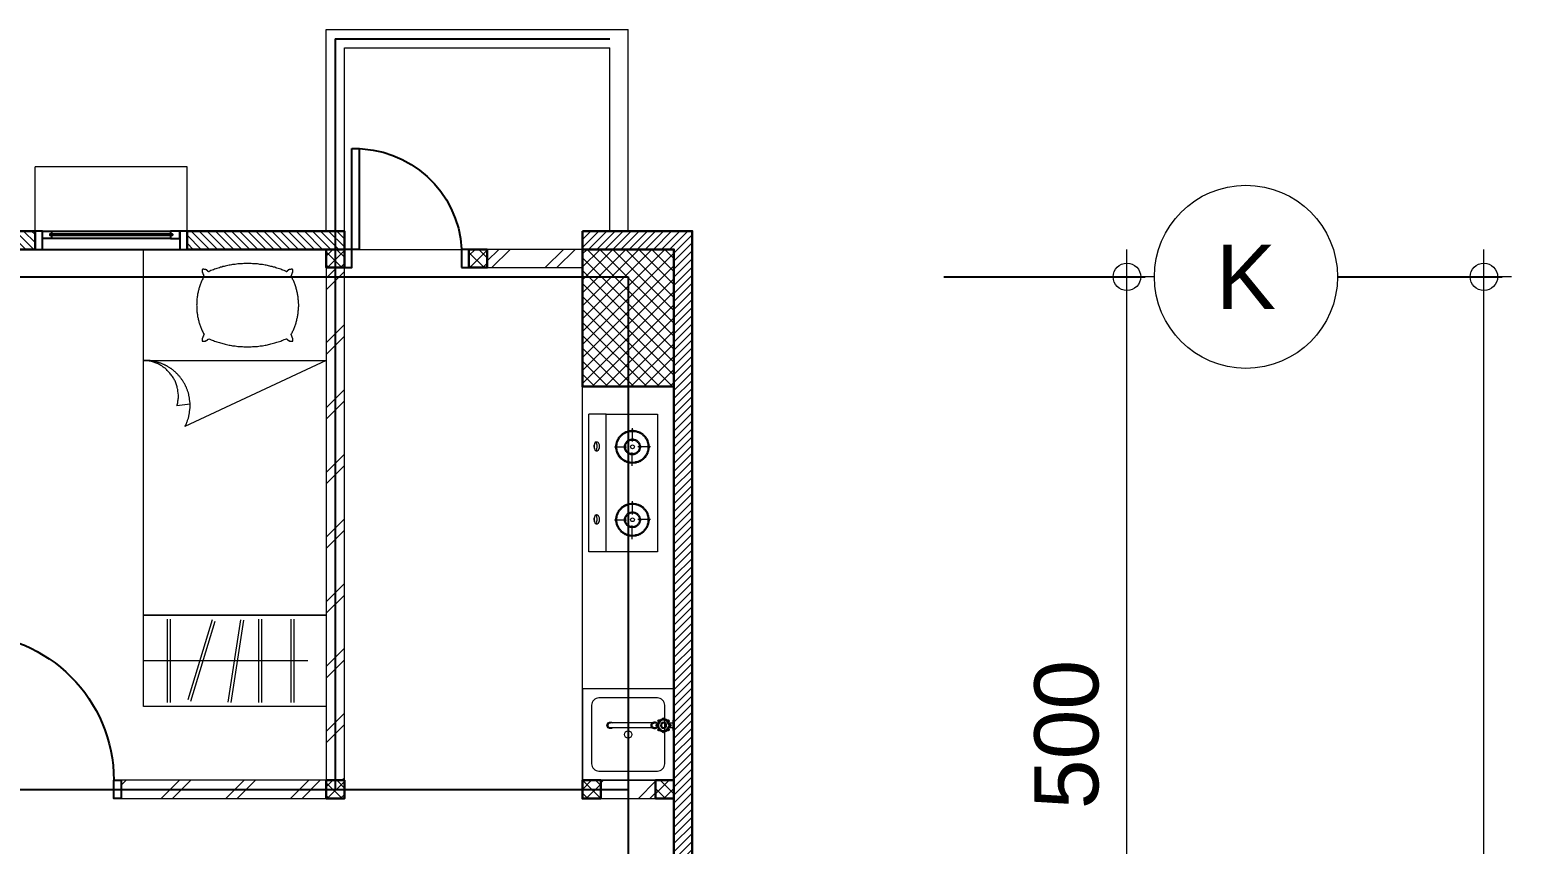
# Model space of a CAD drawing. Header units: millimetres. Extents: x -324 to 75, y -297 to 212.
# Drawn here: x -209.66 to -201.57, y 192.64 to 197.09 of the extents above; entities that cross this region are included whole.
import ezdxf
from ezdxf.enums import TextEntityAlignment as Align

# ---------------------------------------------------------------- set-up
doc = ezdxf.new("R2010")
doc.units = ezdxf.units.MM
doc.layers.get('defpoints').update_dxf_attribs({"color": 1})
for name, color, linetype, lineweight in [('ars', 11, 'Continuous', 0), ('KOL', 1, 'Continuous', 30), ('KOLOM', 4, 'Continuous', 9), ('lan', 7, 'Continuous', 15), ('SANITAIR', 15, 'Continuous', 9), ('tem', 5, 'Continuous', 20), ('u', 6, 'Continuous', 20)]:
    doc.layers.add(name, color=color, linetype=linetype, lineweight=lineweight)
doc.layers.add('as', color=1, linetype='Continuous', plot=False)
doc.layers.add('Kusen', color=30, linetype='Continuous')
doc.styles.add('S', font='simplex', dxfattribs={"width": 0.75})
doc.styles.get("Standard").update_dxf_attribs({"font": 'arial.ttf'})
doc.dimstyles.new('sk-100', dxfattribs={"dimtxt": 0.35, "dimasz": 0.15, "dimexe": 0.1, "dimexo": 0, "dimgap": 0.15, "dimtad": 1, "dimdec": 0, "dimlfac": 100, "dimzin": 0, "dimdsep": 46, "dimtxsty": 'Standard', "dimblk": 'BULAT', "dimcen": 0.09, "dimclrd": 256, "dimclre": 256, "dimclrt": 256, "dimadec": 0, "dimazin": 0, "dimtfac": 1, "dimtdec": 0, "dimtofl": 0, "dimtmove": 0, "dimatfit": 3, "dimldrblk": 'BULAT', "dimfxl": 1, "dimtolj": 1, "dimtzin": 0, "dimlwd": -1, "dimarcsym": 0})

# ---------------------------------------------------------------- blocks, each defined once
blk = doc.blocks.new("k3'")
at = {"layer": 'ars'}
h = blk.add_hatch(dxfattribs=at)
h.set_pattern_fill('_USER', color=256, scale=0.05, angle=45, double=1, pattern_type=0)
h.set_pattern_definition([(45, (0, -4.975), (-0.03535534, 0.03535534), []), (135, (0, -4.975), (-0.03535534, -0.03535534), [])])
h.paths.add_polyline_path([(-0.25, -0.375), (0.25, -0.375), (0.25, 0.375), (-0.25, 0.375)])
at = {"layer": 'KOL'}
blk.add_lwpolyline([(-0.25, -0.375), (0.25, -0.375), (0.25, 0.375), (-0.25, 0.375)], close=True, dxfattribs=at)
blk = doc.blocks.new('T. J2')
at = {"layer": 'Kusen'}
for p, q in [((-0.3692, 0.1), (0.2808, 0.1)), ((-0.4192, 0), (0.3308, 0)), ((0.2808, 0.06), (-0.3692, 0.06))]:
    blk.add_line(p, q, dxfattribs=at)
for points in [[(-0.4592, 0), (-0.4192, 0), (-0.4192, 0.1), (-0.4592, 0.1)], [(0.3308, 0), (0.3708, 0), (0.3708, 0.1), (0.3308, 0.1)]]:
    blk.add_lwpolyline(points, close=True, dxfattribs=at)
for points in [[(-0.3692, 0.0775), (-0.3692, 0.06), (-0.4192, 0.06), (-0.4192, 0.1), (-0.3692, 0.1), (-0.3692, 0.0825), (-0.3792, 0.0825), (-0.3792, 0.0775), (-0.3692, 0.0775)], [(0.2808, 0.0775), (0.2808, 0.06), (0.3308, 0.06), (0.3308, 0.1), (0.2808, 0.1), (0.2808, 0.0825), (0.2908, 0.0825), (0.2908, 0.0775), (0.2808, 0.0775)]]:
    blk.add_lwpolyline(points, dxfattribs=at)
at = {"layer": 'Kusen', "color": 141}
blk.add_lwpolyline([(-0.3792, 0.0775), (0.2908, 0.0775), (0.2908, 0.0825), (-0.3792, 0.0825)], close=True, dxfattribs=at)
blk = doc.blocks.new('K 10.10')
at = {"layer": 'ars'}
h = blk.add_hatch(dxfattribs=at)
h.set_pattern_fill('_USER', color=256, scale=0.05, angle=45, double=1, pattern_type=0)
h.set_pattern_definition([(45, (0, 0), (-0.035355339, 0.035355339), []), (135, (0, 0), (-0.035355339, -0.035355339), [])])
h.paths.add_polyline_path([(1560.5383, 1380.4069), (1560.6383, 1380.4069), (1560.6383, 1380.5069), (1560.5383, 1380.5069)])
at = {"layer": 'KOL'}
blk.add_lwpolyline([(1560.5383, 1380.4069), (1560.6383, 1380.4069), (1560.6383, 1380.5069), (1560.5383, 1380.5069)], close=True, dxfattribs=at)
blk = doc.blocks.new('P.60')
at = {"layer": 'Kusen'}
for points in [[(1472.8348, 997.5354), (1472.8748, 997.5354), (1472.8748, 997.4354), (1472.8348, 997.4354)], [(1473.4748, 997.5354), (1473.5148, 997.5354), (1473.5148, 997.4354), (1473.4748, 997.4354)], [(1472.8748, 996.8854), (1472.9148, 996.8854), (1472.9148, 997.4354), (1472.8748, 997.4354)]]:
    blk.add_lwpolyline(points, close=True, dxfattribs=at)
blk.add_arc((1472.8948, 997.4658), 0.5808, 268.02661, 356.99428, dxfattribs=at)
blk = doc.blocks.new('P.80')
at = {"layer": 'Kusen'}
for points in [[(-69.8094, -74.8368), (-69.7694, -74.8368), (-69.7694, -74.0368), (-69.8094, -74.0368)], [(-70.6094, -74.9368), (-70.5694, -74.9368), (-70.5694, -74.8368), (-70.6094, -74.8368)], [(-69.7694, -74.9368), (-69.7294, -74.9368), (-69.7294, -74.8368), (-69.7694, -74.8368)]]:
    blk.add_lwpolyline(points, close=True, dxfattribs=at)
blk.add_arc((-69.7694, -74.8368), 0.8, 90, 180, dxfattribs=at)
blk = doc.blocks.new('KRAN DPR ATAS')
for p, q in [((-0.0289, 0), (0.0289, 0)), ((-0.0289, 0), (-0.0289, -0.0021)), ((0.0289, 0), (0.0289, -0.0021)), ((-0.0275, -0.0035), (0.0275, -0.0035)), ((-0.0127, -0.0092), (-0.0127, -0.0252)), ((0.0127, -0.0092), (0.0127, -0.0252)), ((-0.014, -0.1188), (-0.014, -0.3457)), ((-0.0127, -0.0877), (-0.0127, -0.1101)), ((0.0127, -0.0877), (0.0127, -0.1101)), ((0.014, -0.1188), (0.014, -0.3457))]:
    blk.add_line(p, q)
for radius in [0.0338, 0.0279, 0.0166, 0.0138, 0.0123]:
    blk.add_circle((0, -0.0564), radius)
for centre, radius, start, end in [((-0.0338, -0.0564), 0.00706, 84.00203, 275.99797), ((-0.0315, -0.0564), 0.00706, 103.11888, 256.88112), ((-0.0239, -0.0326), 0.00706, 39.00203, 230.99797), ((-0.0239, -0.0803), 0.00706, 129.00203, 320.99797), ((-0.0222, -0.0342), 0.00706, 58.11888, 211.88112), ((-0.0222, -0.0787), 0.00706, 148.11888, 301.88112), ((-0.0275, -0.0021), 0.00141, 180, 270), ((-0.0183, -0.0092), 0.00564, 0, 90), ((-0.0009, -0.0214), 0.00884, 254.902, 254.902), ((0, -0.0227), 0.00706, 354.00203, 185.99797), ((0, -0.025), 0.00706, 13.11888, 166.88112), ((0.0183, -0.0092), 0.00564, 90, 180), ((0.0239, -0.0326), 0.00706, 309.00203, 140.99797), ((0.0239, -0.0803), 0.00706, 219.00203, 50.99797), ((0.0222, -0.0342), 0.00706, 328.11888, 121.88112), ((0.0222, -0.0787), 0.00706, 238.11888, 31.88112), ((0.0275, -0.0021), 0.00141, 270, 0), ((0.0338, -0.0564), 0.00706, 264.00203, 95.99797), ((0.0315, -0.0564), 0.00706, 283.11888, 76.88112), ((0, -0.1058), 0.0191, 134.71101, 45.28899), ((0, -0.1058), 0.0134, 198.67172, 270), ((0, -0.0902), 0.00706, 174.00203, 5.99797), ((0, -0.0879), 0.00706, 193.11888, 346.88112), ((0, -0.1058), 0.0134, 270, 341.32828), ((0, -0.3457), 0.0178, 141.82775, 38.17225), ((0, -0.3484), 0.0178, 175.66412, 4.33588), ((0, -0.3457), 0.014, 180, 0)]:
    blk.add_arc(centre, radius, start, end)
blk = doc.blocks.new('KOMPOR')
for points in [[(0, 0.3765), (0, -0.3765)], [(0.0944, 0.3765), (0, 0.3765)], [(0.3765, 0.3765), (0.0944, 0.3765)], [(0.0944, 0.3765), (0.0944, -0.3765)], [(0.3765, -0.3765), (0.3765, 0.3765)], [(0.2385, 0.2906), (0.2337, 0.2906), (0.23, 0.2906), (0.2252, 0.2893), (0.2203, 0.2893), (0.2167, 0.2881), (0.2119, 0.2869), (0.2082, 0.2857), (0.2034, 0.2833), (0.1998, 0.2821), (0.1961, 0.2797), (0.1925, 0.2772), (0.1889, 0.276), (0.1852, 0.2724), (0.1816, 0.27), (0.178, 0.2676), (0.1755, 0.2639), (0.1719, 0.2615), (0.1695, 0.2579), (0.1671, 0.2542), (0.1634, 0.2506), (0.1622, 0.247), (0.1598, 0.2433), (0.1574, 0.2397), (0.1562, 0.2361), (0.1538, 0.2312), (0.1525, 0.2276), (0.1513, 0.2228), (0.1501, 0.2191), (0.1501, 0.2143), (0.1489, 0.2094), (0.1489, 0.2058), (0.1489, 0.201), (0.1489, 0.1961), (0.1489, 0.1913), (0.1501, 0.1864), (0.1501, 0.1828), (0.1513, 0.178), (0.1525, 0.1743), (0.1538, 0.1695), (0.1562, 0.1659), (0.1574, 0.161), (0.1598, 0.1574), (0.1622, 0.1538), (0.1634, 0.1501), (0.1671, 0.1465), (0.1695, 0.1429), (0.1719, 0.1404), (0.1755, 0.1368), (0.178, 0.1344), (0.1816, 0.1308), (0.1852, 0.1283), (0.1889, 0.1259), (0.1925, 0.1235), (0.1961, 0.1211), (0.1998, 0.1199), (0.2034, 0.1174), (0.2082, 0.1162), (0.2119, 0.115), (0.2167, 0.1138), (0.2203, 0.1126), (0.2252, 0.1114), (0.23, 0.1114), (0.2337, 0.1102), (0.2385, 0.1102), (0.2433, 0.1102), (0.2482, 0.1114), (0.253, 0.1114), (0.2567, 0.1126), (0.2615, 0.1138), (0.2651, 0.115), (0.27, 0.1162), (0.2736, 0.1174), (0.2785, 0.1199), (0.2821, 0.1211), (0.2857, 0.1235), (0.2893, 0.1259), (0.293, 0.1283), (0.2966, 0.1308), (0.299, 0.1344), (0.3027, 0.1368), (0.3051, 0.1404), (0.3087, 0.1429), (0.3111, 0.1465), (0.3136, 0.1501), (0.316, 0.1538), (0.3184, 0.1574), (0.3196, 0.161), (0.322, 0.1659), (0.3232, 0.1695), (0.3245, 0.1743), (0.3257, 0.178), (0.3269, 0.1828), (0.3281, 0.1864), (0.3281, 0.1913), (0.3293, 0.1961), (0.3293, 0.201), (0.3293, 0.2058), (0.3281, 0.2094), (0.3281, 0.2143), (0.3269, 0.2191), (0.3257, 0.2228), (0.3245, 0.2276), (0.3232, 0.2312), (0.322, 0.2361), (0.3196, 0.2397), (0.3184, 0.2433), (0.316, 0.247), (0.3136, 0.2506), (0.3111, 0.2542), (0.3087, 0.2579), (0.3051, 0.2615), (0.3027, 0.2639), (0.299, 0.2676), (0.2966, 0.27), (0.293, 0.2724), (0.2893, 0.276), (0.2857, 0.2772), (0.2821, 0.2797), (0.2785, 0.2821), (0.2736, 0.2833), (0.27, 0.2857), (0.2651, 0.2869), (0.2615, 0.2881), (0.2567, 0.2893), (0.253, 0.2893), (0.2482, 0.2906), (0.2433, 0.2906), (0.2385, 0.2906)], [(0.2385, 0.2857), (0.2349, 0.2857), (0.23, 0.2857), (0.2264, 0.2845), (0.2215, 0.2833), (0.2179, 0.2833), (0.2131, 0.2821), (0.2094, 0.2809), (0.2058, 0.2785), (0.2022, 0.2772), (0.1985, 0.2748), (0.1949, 0.2736), (0.1913, 0.2712), (0.1877, 0.2688), (0.1852, 0.2663), (0.1816, 0.2639), (0.1792, 0.2603), (0.1755, 0.2579), (0.1731, 0.2542), (0.1707, 0.2518), (0.1683, 0.2482), (0.1659, 0.2446), (0.1646, 0.2409), (0.1622, 0.2373), (0.161, 0.2337), (0.1586, 0.23), (0.1574, 0.2264), (0.1562, 0.2215), (0.1562, 0.2179), (0.155, 0.2131), (0.1538, 0.2094), (0.1538, 0.2046), (0.1538, 0.201), (0.1538, 0.1961), (0.1538, 0.1925), (0.155, 0.1877), (0.1562, 0.184), (0.1562, 0.1792), (0.1574, 0.1755), (0.1586, 0.1719), (0.161, 0.1671), (0.1622, 0.1634), (0.1646, 0.1598), (0.1659, 0.1562), (0.1683, 0.1525), (0.1707, 0.1501), (0.1731, 0.1465), (0.1755, 0.1441), (0.1792, 0.1404), (0.1816, 0.138), (0.1852, 0.1356), (0.1877, 0.132), (0.1913, 0.1308), (0.1949, 0.1283), (0.1985, 0.1259), (0.2022, 0.1235), (0.2058, 0.1223), (0.2094, 0.1211), (0.2131, 0.1199), (0.2179, 0.1186), (0.2215, 0.1174), (0.2264, 0.1162), (0.23, 0.1162), (0.2349, 0.1162), (0.2385, 0.1162), (0.2433, 0.1162), (0.247, 0.1162), (0.2518, 0.1162), (0.2554, 0.1174), (0.2603, 0.1186), (0.2639, 0.1199), (0.2676, 0.1211), (0.2724, 0.1223), (0.276, 0.1235), (0.2797, 0.1259), (0.2833, 0.1283), (0.2869, 0.1308), (0.2893, 0.132), (0.293, 0.1356), (0.2954, 0.138), (0.299, 0.1404), (0.3015, 0.1441), (0.3039, 0.1465), (0.3075, 0.1501), (0.3087, 0.1525), (0.3111, 0.1562), (0.3136, 0.1598), (0.316, 0.1634), (0.3172, 0.1671), (0.3184, 0.1719), (0.3196, 0.1755), (0.3208, 0.1792), (0.322, 0.184), (0.3232, 0.1877), (0.3232, 0.1925), (0.3232, 0.1961), (0.3232, 0.201), (0.3232, 0.2046), (0.3232, 0.2094), (0.3232, 0.2131), (0.322, 0.2179), (0.3208, 0.2215), (0.3196, 0.2264), (0.3184, 0.23), (0.3172, 0.2337), (0.316, 0.2373), (0.3136, 0.2409), (0.3111, 0.2446), (0.3087, 0.2482), (0.3075, 0.2518), (0.3039, 0.2542), (0.3015, 0.2579), (0.299, 0.2603), (0.2954, 0.2639), (0.293, 0.2663), (0.2893, 0.2688), (0.2869, 0.2712), (0.2833, 0.2736), (0.2797, 0.2748), (0.276, 0.2772), (0.2724, 0.2785), (0.2676, 0.2809), (0.2639, 0.2821), (0.2603, 0.2833), (0.2554, 0.2833), (0.2518, 0.2845), (0.247, 0.2857), (0.2433, 0.2857), (0.2385, 0.2857)], [(0.2385, 0.2433), (0.2349, 0.2433), (0.23, 0.2433), (0.2264, 0.2421), (0.2215, 0.2409), (0.2179, 0.2385), (0.2143, 0.2361), (0.2119, 0.2337), (0.2082, 0.2312), (0.2058, 0.2276), (0.2034, 0.2252), (0.201, 0.2215), (0.1985, 0.2179), (0.1973, 0.2131), (0.1961, 0.2094), (0.1961, 0.2046), (0.1961, 0.201), (0.1961, 0.1961), (0.1961, 0.1925), (0.1973, 0.1877), (0.1985, 0.184), (0.201, 0.1804), (0.2034, 0.1768), (0.2058, 0.1731), (0.2082, 0.1707), (0.2119, 0.1671), (0.2143, 0.1646), (0.2179, 0.1622), (0.2215, 0.161), (0.2264, 0.1598), (0.23, 0.1586), (0.2349, 0.1574), (0.2385, 0.1574), (0.2433, 0.1574), (0.247, 0.1586), (0.2518, 0.1598), (0.2554, 0.161), (0.2591, 0.1622), (0.2627, 0.1646), (0.2663, 0.1671), (0.2688, 0.1707), (0.2724, 0.1731), (0.2748, 0.1768), (0.2772, 0.1804), (0.2785, 0.184), (0.2797, 0.1877), (0.2809, 0.1925), (0.2821, 0.1961), (0.2821, 0.201), (0.2821, 0.2046), (0.2809, 0.2094), (0.2797, 0.2131), (0.2785, 0.2179), (0.2772, 0.2215), (0.2748, 0.2252), (0.2724, 0.2276), (0.2688, 0.2312), (0.2663, 0.2337), (0.2627, 0.2361), (0.2591, 0.2385), (0.2554, 0.2409), (0.2518, 0.2421), (0.247, 0.2433), (0.2433, 0.2433), (0.2385, 0.2433)], [(0.2373, 0.3063), (0.2373, 0.2312)], [(0.0436, 0.2228), (0.0472, 0.2228), (0.0496, 0.2215), (0.0533, 0.2191), (0.0545, 0.2155), (0.0557, 0.2119), (0.0581, 0.2094), (0.0593, 0.2046), (0.0593, 0.1998), (0.0593, 0.1949), (0.0593, 0.1901), (0.0569, 0.1864), (0.0557, 0.1828), (0.0533, 0.1792), (0.0508, 0.178), (0.0484, 0.1755), (0.046, 0.1743), (0.0424, 0.1743), (0.04, 0.1755), (0.0375, 0.178), (0.0339, 0.1792), (0.0327, 0.1828), (0.0315, 0.1864), (0.0291, 0.1901), (0.0278, 0.1949), (0.0278, 0.1998), (0.0291, 0.2046), (0.0303, 0.2094), (0.0315, 0.2119), (0.0339, 0.2155), (0.0351, 0.2191), (0.0375, 0.2215), (0.0412, 0.2228), (0.0436, 0.2228)], [(0.0375, 0.2215), (0.04, 0.2215), (0.04, 0.2203), (0.0424, 0.2179), (0.0436, 0.2155), (0.0448, 0.2119), (0.0448, 0.2082), (0.046, 0.2034), (0.046, 0.1998), (0.046, 0.1961), (0.046, 0.1913), (0.0448, 0.1877), (0.0436, 0.184), (0.0436, 0.1816), (0.0412, 0.178), (0.04, 0.1768), (0.0387, 0.1755), (0.0375, 0.1755), (0.0351, 0.1768), (0.0339, 0.178), (0.0327, 0.1816), (0.0315, 0.184), (0.0315, 0.1877), (0.0303, 0.1913), (0.0303, 0.1961), (0.0303, 0.1998), (0.0303, 0.2034), (0.0315, 0.2082), (0.0315, 0.2119), (0.0327, 0.2155), (0.0339, 0.2179), (0.0351, 0.2203), (0.0363, 0.2215), (0.0375, 0.2215)], [(0.1404, 0.201), (0.207, 0.201)], [(0.2385, 0.2385), (0.2349, 0.2385), (0.2312, 0.2373), (0.2276, 0.2373), (0.224, 0.2361), (0.2203, 0.2337), (0.2179, 0.2324), (0.2143, 0.23), (0.2119, 0.2276), (0.2094, 0.2252), (0.207, 0.2215), (0.2058, 0.2191), (0.2034, 0.2155), (0.2022, 0.2119), (0.2022, 0.2082), (0.201, 0.2046), (0.201, 0.201), (0.201, 0.1973), (0.2022, 0.1925), (0.2022, 0.1889), (0.2034, 0.1864), (0.2058, 0.1828), (0.207, 0.1792), (0.2094, 0.1768), (0.2119, 0.1743), (0.2143, 0.1719), (0.2179, 0.1695), (0.2203, 0.1671), (0.224, 0.1659), (0.2276, 0.1646), (0.2312, 0.1634), (0.2349, 0.1634), (0.2385, 0.1622), (0.2421, 0.1634), (0.247, 0.1634), (0.2506, 0.1646), (0.253, 0.1659), (0.2567, 0.1671), (0.2603, 0.1695), (0.2627, 0.1719), (0.2651, 0.1743), (0.2676, 0.1768), (0.27, 0.1792), (0.2724, 0.1828), (0.2736, 0.1864), (0.2748, 0.1889), (0.276, 0.1925), (0.276, 0.1973), (0.2772, 0.201), (0.276, 0.2046), (0.276, 0.2082), (0.2748, 0.2119), (0.2736, 0.2155), (0.2724, 0.2191), (0.27, 0.2215), (0.2676, 0.2252), (0.2651, 0.2276), (0.2627, 0.23), (0.2603, 0.2324), (0.2567, 0.2337), (0.253, 0.2361), (0.2506, 0.2373), (0.247, 0.2373), (0.2421, 0.2385), (0.2385, 0.2385)], [(0.2385, 0.2107), (0.2349, 0.2094), (0.2312, 0.2082), (0.23, 0.2046), (0.2288, 0.201), (0.23, 0.1961), (0.2312, 0.1937), (0.2349, 0.1913), (0.2385, 0.1901), (0.2433, 0.1913), (0.2458, 0.1937), (0.2482, 0.1961), (0.2494, 0.201), (0.2482, 0.2046), (0.2458, 0.2082), (0.2433, 0.2094), (0.2385, 0.2107)], [(0.2373, 0.0993), (0.2373, 0.1719)], [(0.3366, 0.1998), (0.2676, 0.1998)], [(0.2385, -0.1077), (0.2337, -0.1077), (0.23, -0.1077), (0.2252, -0.109), (0.2203, -0.109), (0.2167, -0.1102), (0.2119, -0.1114), (0.2082, -0.1126), (0.2034, -0.115), (0.1998, -0.1162), (0.1961, -0.1186), (0.1925, -0.1211), (0.1889, -0.1235), (0.1852, -0.1259), (0.1816, -0.1283), (0.178, -0.1308), (0.1755, -0.1344), (0.1719, -0.1368), (0.1695, -0.1404), (0.1671, -0.1441), (0.1634, -0.1477), (0.1622, -0.1513), (0.1598, -0.155), (0.1574, -0.1586), (0.1562, -0.1622), (0.1538, -0.1671), (0.1525, -0.1707), (0.1513, -0.1755), (0.1501, -0.1792), (0.1501, -0.184), (0.1489, -0.1889), (0.1489, -0.1925), (0.1489, -0.1973), (0.1489, -0.2022), (0.1489, -0.207), (0.1501, -0.2119), (0.1501, -0.2155), (0.1513, -0.2203), (0.1525, -0.224), (0.1538, -0.2288), (0.1562, -0.2324), (0.1574, -0.2373), (0.1598, -0.2409), (0.1622, -0.2446), (0.1634, -0.2482), (0.1671, -0.2518), (0.1695, -0.2554), (0.1719, -0.2579), (0.1755, -0.2615), (0.178, -0.2639), (0.1816, -0.2676), (0.1852, -0.27), (0.1889, -0.2724), (0.1925, -0.2748), (0.1961, -0.2772), (0.1998, -0.2785), (0.2034, -0.2809), (0.2082, -0.2821), (0.2119, -0.2833), (0.2167, -0.2845), (0.2203, -0.2857), (0.2252, -0.2869), (0.23, -0.2869), (0.2337, -0.2881), (0.2385, -0.2881), (0.2433, -0.2881), (0.2482, -0.2869), (0.253, -0.2869), (0.2567, -0.2857), (0.2615, -0.2845), (0.2651, -0.2833), (0.27, -0.2821), (0.2736, -0.2809), (0.2785, -0.2785), (0.2821, -0.2772), (0.2857, -0.2748), (0.2893, -0.2724), (0.293, -0.27), (0.2966, -0.2676), (0.299, -0.2639), (0.3027, -0.2615), (0.3051, -0.2579), (0.3087, -0.2554), (0.3111, -0.2518), (0.3136, -0.2482), (0.316, -0.2446), (0.3184, -0.2409), (0.3196, -0.2373), (0.322, -0.2324), (0.3232, -0.2288), (0.3245, -0.224), (0.3257, -0.2203), (0.3269, -0.2155), (0.3281, -0.2119), (0.3281, -0.207), (0.3293, -0.2022), (0.3293, -0.1973), (0.3293, -0.1925), (0.3281, -0.1889), (0.3281, -0.184), (0.3269, -0.1792), (0.3257, -0.1755), (0.3245, -0.1707), (0.3232, -0.1671), (0.322, -0.1622), (0.3196, -0.1586), (0.3184, -0.155), (0.316, -0.1513), (0.3136, -0.1477), (0.3111, -0.1441), (0.3087, -0.1404), (0.3051, -0.1368), (0.3027, -0.1344), (0.299, -0.1308), (0.2966, -0.1283), (0.293, -0.1259), (0.2893, -0.1235), (0.2857, -0.1211), (0.2821, -0.1186), (0.2785, -0.1162), (0.2736, -0.115), (0.27, -0.1126), (0.2651, -0.1114), (0.2615, -0.1102), (0.2567, -0.109), (0.253, -0.109), (0.2482, -0.1077), (0.2433, -0.1077), (0.2385, -0.1077)], [(0.2385, -0.1126), (0.2349, -0.1126), (0.23, -0.1126), (0.2264, -0.1138), (0.2215, -0.115), (0.2179, -0.115), (0.2131, -0.1162), (0.2094, -0.1174), (0.2058, -0.1199), (0.2022, -0.1211), (0.1985, -0.1235), (0.1949, -0.1247), (0.1913, -0.1271), (0.1877, -0.1295), (0.1852, -0.132), (0.1816, -0.1344), (0.1792, -0.138), (0.1755, -0.1404), (0.1731, -0.1441), (0.1707, -0.1465), (0.1683, -0.1501), (0.1659, -0.1538), (0.1646, -0.1574), (0.1622, -0.161), (0.161, -0.1646), (0.1586, -0.1683), (0.1574, -0.1719), (0.1562, -0.1768), (0.1562, -0.1804), (0.155, -0.1852), (0.1538, -0.1889), (0.1538, -0.1937), (0.1538, -0.1973), (0.1538, -0.2022), (0.1538, -0.2058), (0.155, -0.2107), (0.1562, -0.2143), (0.1562, -0.2191), (0.1574, -0.2228), (0.1586, -0.2264), (0.161, -0.2312), (0.1622, -0.2349), (0.1646, -0.2385), (0.1659, -0.2421), (0.1683, -0.2458), (0.1707, -0.2482), (0.1731, -0.2518), (0.1755, -0.2554), (0.1792, -0.2579), (0.1816, -0.2603), (0.1852, -0.2627), (0.1877, -0.2663), (0.1913, -0.2688), (0.1949, -0.27), (0.1985, -0.2724), (0.2022, -0.2748), (0.2058, -0.276), (0.2094, -0.2772), (0.2131, -0.2785), (0.2179, -0.2797), (0.2215, -0.2809), (0.2264, -0.2821), (0.23, -0.2821), (0.2349, -0.2821), (0.2385, -0.2833), (0.2433, -0.2821), (0.247, -0.2821), (0.2518, -0.2821), (0.2554, -0.2809), (0.2603, -0.2797), (0.2639, -0.2785), (0.2676, -0.2772), (0.2724, -0.276), (0.276, -0.2748), (0.2797, -0.2724), (0.2833, -0.27), (0.2869, -0.2688), (0.2893, -0.2663), (0.293, -0.2627), (0.2954, -0.2603), (0.299, -0.2579), (0.3015, -0.2554), (0.3039, -0.2518), (0.3075, -0.2482), (0.3087, -0.2458), (0.3111, -0.2421), (0.3136, -0.2385), (0.316, -0.2349), (0.3172, -0.2312), (0.3184, -0.2264), (0.3196, -0.2228), (0.3208, -0.2191), (0.322, -0.2143), (0.3232, -0.2107), (0.3232, -0.2058), (0.3232, -0.2022), (0.3232, -0.1973), (0.3232, -0.1937), (0.3232, -0.1889), (0.3232, -0.1852), (0.322, -0.1804), (0.3208, -0.1768), (0.3196, -0.1719), (0.3184, -0.1683), (0.3172, -0.1646), (0.316, -0.161), (0.3136, -0.1574), (0.3111, -0.1538), (0.3087, -0.1501), (0.3075, -0.1465), (0.3039, -0.1441), (0.3015, -0.1404), (0.299, -0.138), (0.2954, -0.1344), (0.293, -0.132), (0.2893, -0.1295), (0.2869, -0.1271), (0.2833, -0.1247), (0.2797, -0.1235), (0.276, -0.1211), (0.2724, -0.1199), (0.2676, -0.1174), (0.2639, -0.1162), (0.2603, -0.115), (0.2554, -0.115), (0.2518, -0.1138), (0.247, -0.1126), (0.2433, -0.1126), (0.2385, -0.1126)], [(0.2385, -0.155), (0.2349, -0.155), (0.23, -0.155), (0.2264, -0.1562), (0.2215, -0.1574), (0.2179, -0.1598), (0.2143, -0.1622), (0.2119, -0.1646), (0.2082, -0.1671), (0.2058, -0.1707), (0.2034, -0.1731), (0.201, -0.1768), (0.1985, -0.1804), (0.1973, -0.1852), (0.1961, -0.1889), (0.1961, -0.1937), (0.1961, -0.1973), (0.1961, -0.2022), (0.1961, -0.207), (0.1973, -0.2107), (0.1985, -0.2143), (0.201, -0.2179), (0.2034, -0.2215), (0.2058, -0.2252), (0.2082, -0.2288), (0.2119, -0.2312), (0.2143, -0.2337), (0.2179, -0.2361), (0.2215, -0.2373), (0.2264, -0.2385), (0.23, -0.2397), (0.2349, -0.2409), (0.2385, -0.2409), (0.2433, -0.2409), (0.247, -0.2397), (0.2518, -0.2385), (0.2554, -0.2373), (0.2591, -0.2361), (0.2627, -0.2337), (0.2663, -0.2312), (0.2688, -0.2288), (0.2724, -0.2252), (0.2748, -0.2215), (0.2772, -0.2179), (0.2785, -0.2143), (0.2797, -0.2107), (0.2809, -0.207), (0.2821, -0.2022), (0.2821, -0.1973), (0.2821, -0.1937), (0.2809, -0.1889), (0.2797, -0.1852), (0.2785, -0.1804), (0.2772, -0.1768), (0.2748, -0.1731), (0.2724, -0.1707), (0.2688, -0.1671), (0.2663, -0.1646), (0.2627, -0.1622), (0.2591, -0.1598), (0.2554, -0.1574), (0.2518, -0.1562), (0.247, -0.155), (0.2433, -0.155), (0.2385, -0.155)], [(0.2385, -0.1598), (0.2349, -0.1598), (0.2312, -0.161), (0.2276, -0.161), (0.224, -0.1622), (0.2203, -0.1646), (0.2179, -0.1659), (0.2143, -0.1683), (0.2119, -0.1707), (0.2094, -0.1731), (0.207, -0.1768), (0.2058, -0.1792), (0.2034, -0.1828), (0.2022, -0.1864), (0.2022, -0.1901), (0.201, -0.1937), (0.201, -0.1973), (0.201, -0.2022), (0.2022, -0.2058), (0.2022, -0.2094), (0.2034, -0.2131), (0.2058, -0.2155), (0.207, -0.2191), (0.2094, -0.2215), (0.2119, -0.224), (0.2143, -0.2264), (0.2179, -0.2288), (0.2203, -0.2312), (0.224, -0.2324), (0.2276, -0.2337), (0.2312, -0.2349), (0.2349, -0.2349), (0.2385, -0.2361), (0.2421, -0.2349), (0.247, -0.2349), (0.2506, -0.2337), (0.253, -0.2324), (0.2567, -0.2312), (0.2603, -0.2288), (0.2627, -0.2264), (0.2651, -0.224), (0.2676, -0.2215), (0.27, -0.2191), (0.2724, -0.2155), (0.2736, -0.2131), (0.2748, -0.2094), (0.276, -0.2058), (0.276, -0.2022), (0.2772, -0.1973), (0.276, -0.1937), (0.276, -0.1901), (0.2748, -0.1864), (0.2736, -0.1828), (0.2724, -0.1792), (0.27, -0.1768), (0.2676, -0.1731), (0.2651, -0.1707), (0.2627, -0.1683), (0.2603, -0.1659), (0.2567, -0.1646), (0.253, -0.1622), (0.2506, -0.161), (0.247, -0.161), (0.2421, -0.1598), (0.2385, -0.1598)], [(0.2373, -0.0932), (0.2373, -0.1671)], [(0.0436, -0.1768), (0.0472, -0.1768), (0.0496, -0.178), (0.0533, -0.1804), (0.0545, -0.1828), (0.0557, -0.1864), (0.0581, -0.1901), (0.0593, -0.1949), (0.0593, -0.1985), (0.0593, -0.2034), (0.0593, -0.2082), (0.0569, -0.2119), (0.0557, -0.2167), (0.0533, -0.2191), (0.0508, -0.2215), (0.0484, -0.224), (0.046, -0.224), (0.0424, -0.224), (0.04, -0.224), (0.0375, -0.2215), (0.0339, -0.2191), (0.0327, -0.2167), (0.0315, -0.2119), (0.0291, -0.2082), (0.0278, -0.2034), (0.0278, -0.1985), (0.0291, -0.1949), (0.0303, -0.1901), (0.0315, -0.1864), (0.0339, -0.1828), (0.0351, -0.1804), (0.0375, -0.178), (0.0412, -0.1768), (0.0436, -0.1768)], [(0.0375, -0.1768), (0.04, -0.178), (0.04, -0.1792), (0.0424, -0.1804), (0.0436, -0.1828), (0.0448, -0.1864), (0.0448, -0.1901), (0.046, -0.1949), (0.046, -0.1985), (0.046, -0.2034), (0.046, -0.2082), (0.0448, -0.2107), (0.0436, -0.2155), (0.0436, -0.2179), (0.0412, -0.2203), (0.04, -0.2228), (0.0387, -0.2228), (0.0375, -0.2228), (0.0351, -0.2228), (0.0339, -0.2203), (0.0327, -0.2179), (0.0315, -0.2155), (0.0315, -0.2107), (0.0303, -0.2082), (0.0303, -0.2034), (0.0303, -0.1985), (0.0303, -0.1949), (0.0315, -0.1901), (0.0315, -0.1864), (0.0327, -0.1828), (0.0339, -0.1804), (0.0351, -0.1792), (0.0363, -0.178), (0.0375, -0.1768)], [(0.1404, -0.1973), (0.207, -0.1973)], [(0.2385, -0.1877), (0.2349, -0.1889), (0.2312, -0.1901), (0.23, -0.1937), (0.2288, -0.1973), (0.23, -0.2022), (0.2312, -0.2046), (0.2349, -0.207), (0.2385, -0.2082), (0.2433, -0.207), (0.2458, -0.2046), (0.2482, -0.2022), (0.2494, -0.1973), (0.2482, -0.1937), (0.2458, -0.1901), (0.2433, -0.1889), (0.2385, -0.1877)], [(0.2373, -0.299), (0.2373, -0.2264)], [(0.3366, -0.1985), (0.2676, -0.1985)], [(0.0944, -0.3765), (0, -0.3765)], [(0.0944, -0.3765), (0.3765, -0.3765)]]:
    blk.add_lwpolyline(points)
blk = doc.blocks.new('BED2')
blk.add_lwpolyline([(-0.4994, 1.9988), (0.4994, 1.9988), (0.4994, 0), (-0.4994, 0)], close=True)
for points in [[(0.4994, 1.9988), (0.4994, 0)], [(-0.1435, 1.8765), (-0.1435, 1.8765), (-0.1435, 1.8765), (-0.1447, 1.8765), (-0.1447, 1.8777), (-0.1447, 1.8789), (-0.1471, 1.8789), (-0.1471, 1.8814), (-0.1495, 1.8814), (-0.1495, 1.8826), (-0.1495, 1.8826), (-0.1495, 1.8838), (-0.1519, 1.8838), (-0.1519, 1.8862), (-0.1556, 1.8862), (-0.1556, 1.8874), (-0.158, 1.8874), (-0.158, 1.8886), (-0.1592, 1.8886), (-0.1592, 1.8886), (-0.1689, 1.8886), (-0.1689, 1.8898), (-0.1701, 1.8898), (-0.1701, 1.891), (-0.1737, 1.891), (-0.1737, 1.8898), (-0.1737, 1.8898), (-0.1737, 1.8886), (-0.1774, 1.8886), (-0.1774, 1.8886), (-0.1774, 1.8886), (-0.1774, 1.8862), (-0.1786, 1.8862), (-0.1786, 1.8789), (-0.1774, 1.8789), (-0.1774, 1.8765), (-0.1774, 1.8765), (-0.1774, 1.8729), (-0.1762, 1.8729), (-0.1762, 1.8705), (-0.1749, 1.8705), (-0.1749, 1.868), (-0.1737, 1.868), (-0.1737, 1.8668), (-0.1737, 1.8668), (-0.1737, 1.8632), (-0.1725, 1.8632), (-0.1725, 1.8608), (-0.1713, 1.8608), (-0.1713, 1.8571), (-0.1713, 1.8571), (-0.1713, 1.8559), (-0.1701, 1.8559), (-0.1701, 1.8547), (-0.1689, 1.8547), (-0.1689, 1.8523), (-0.1677, 1.8523)], [(0.2827, 1.8765), (0.2766, 1.8789), (0.2706, 1.8826), (0.2633, 1.885), (0.2573, 1.8874), (0.2512, 1.8898), (0.2439, 1.8923), (0.2379, 1.8947), (0.2306, 1.8959), (0.2246, 1.8983), (0.2185, 1.9007), (0.2113, 1.9019), (0.2052, 1.9044), (0.1979, 1.9056), (0.1919, 1.9068), (0.1846, 1.9092), (0.1786, 1.9104), (0.1713, 1.9116), (0.1653, 1.9128), (0.158, 1.914), (0.1519, 1.9153), (0.1447, 1.9165), (0.1374, 1.9165), (0.1314, 1.9177), (0.1241, 1.9189), (0.118, 1.9189), (0.1108, 1.9201), (0.1047, 1.9201), (0.0975, 1.9201), (0.0902, 1.9213), (0.0841, 1.9213), (0.0769, 1.9213), (0.0708, 1.9213), (0.0636, 1.9213), (0.0563, 1.9213), (0.0502, 1.9213), (0.043, 1.9201), (0.0369, 1.9201), (0.0297, 1.9201), (0.0224, 1.9189), (0.0163, 1.9189), (0.0091, 1.9177), (0.003, 1.9165), (-0.0042, 1.9165), (-0.0115, 1.9153), (-0.0176, 1.914), (-0.0248, 1.9128), (-0.0309, 1.9116), (-0.0381, 1.9104), (-0.0442, 1.9092), (-0.0515, 1.9068), (-0.0575, 1.9056), (-0.0648, 1.9044), (-0.0708, 1.9019), (-0.0781, 1.9007), (-0.0841, 1.8983), (-0.0902, 1.8959), (-0.0975, 1.8947), (-0.1035, 1.8923), (-0.1108, 1.8898), (-0.1168, 1.8874), (-0.1229, 1.885), (-0.1301, 1.8826), (-0.1362, 1.8789), (-0.1423, 1.8765)], [(0.3081, 1.8523), (0.3081, 1.8523), (0.3081, 1.8547), (0.3093, 1.8547), (0.3093, 1.8559), (0.3105, 1.8559), (0.3105, 1.8571), (0.3117, 1.8571), (0.3117, 1.8608), (0.3117, 1.8608), (0.3117, 1.8632), (0.313, 1.8632), (0.313, 1.8668), (0.3142, 1.8668), (0.3142, 1.868), (0.3142, 1.868), (0.3142, 1.8705), (0.3154, 1.8705), (0.3154, 1.8729), (0.3166, 1.8729), (0.3166, 1.8765), (0.3178, 1.8765), (0.3178, 1.8789), (0.3178, 1.8789), (0.3178, 1.8862), (0.3178, 1.8862), (0.3178, 1.8886), (0.3166, 1.8886), (0.3166, 1.8886), (0.3142, 1.8886), (0.3142, 1.8898), (0.313, 1.8898), (0.313, 1.891), (0.3093, 1.891), (0.3093, 1.8898), (0.3081, 1.8898), (0.3081, 1.8886), (0.2996, 1.8886), (0.2996, 1.8886), (0.2972, 1.8886), (0.2972, 1.8874), (0.296, 1.8874), (0.296, 1.8862), (0.2924, 1.8862), (0.2924, 1.8838), (0.29, 1.8838), (0.29, 1.8826), (0.2887, 1.8826), (0.2887, 1.8814), (0.2863, 1.8814), (0.2863, 1.8789), (0.2851, 1.8789), (0.2851, 1.8777), (0.2839, 1.8777), (0.2839, 1.8765), (0.2839, 1.8765), (0.2839, 1.8765), (0.2827, 1.8765)], [(-0.1677, 1.8523), (-0.1701, 1.8475), (-0.1725, 1.8426), (-0.1749, 1.8378), (-0.1774, 1.8329), (-0.1798, 1.8293), (-0.1822, 1.8245), (-0.1834, 1.8196), (-0.1858, 1.8148), (-0.187, 1.8099), (-0.1895, 1.8051), (-0.1907, 1.799), (-0.1931, 1.7942), (-0.1943, 1.7893), (-0.1955, 1.7845), (-0.1967, 1.7797), (-0.1979, 1.7748), (-0.1992, 1.77), (-0.2004, 1.7651), (-0.2016, 1.7591), (-0.2028, 1.7542), (-0.204, 1.7494), (-0.204, 1.7446), (-0.2052, 1.7397), (-0.2052, 1.7349), (-0.2064, 1.7288), (-0.2064, 1.724), (-0.2076, 1.7191), (-0.2076, 1.7143), (-0.2076, 1.7082), (-0.2076, 1.7034), (-0.2076, 1.6985), (-0.2088, 1.6937), (-0.2076, 1.6877), (-0.2076, 1.6828), (-0.2076, 1.678), (-0.2076, 1.6731), (-0.2076, 1.6683), (-0.2064, 1.6622), (-0.2064, 1.6574), (-0.2052, 1.6525), (-0.2052, 1.6477), (-0.204, 1.6429), (-0.204, 1.6368), (-0.2028, 1.632), (-0.2016, 1.6271), (-0.2004, 1.6223), (-0.1992, 1.6174), (-0.1979, 1.6126), (-0.1967, 1.6065), (-0.1955, 1.6017), (-0.1943, 1.5969), (-0.1931, 1.592), (-0.1907, 1.5872), (-0.1895, 1.5823), (-0.187, 1.5775), (-0.1858, 1.5726), (-0.1834, 1.5678), (-0.1822, 1.563), (-0.1798, 1.5581), (-0.1774, 1.5533), (-0.1749, 1.5484), (-0.1725, 1.5436), (-0.1701, 1.5387), (-0.1677, 1.5339)], [(0.3081, 1.5339), (0.3105, 1.5387), (0.313, 1.5436), (0.3154, 1.5484), (0.3178, 1.5533), (0.3202, 1.5581), (0.3226, 1.563), (0.3238, 1.5678), (0.3263, 1.5726), (0.3275, 1.5775), (0.3299, 1.5823), (0.3311, 1.5872), (0.3335, 1.592), (0.3347, 1.5969), (0.336, 1.6017), (0.3372, 1.6065), (0.3384, 1.6126), (0.3396, 1.6174), (0.3408, 1.6223), (0.342, 1.6271), (0.3432, 1.632), (0.3444, 1.6368), (0.3444, 1.6429), (0.3456, 1.6477), (0.3456, 1.6525), (0.3469, 1.6574), (0.3469, 1.6622), (0.3481, 1.6683), (0.3481, 1.6731), (0.3481, 1.678), (0.3481, 1.6828), (0.3493, 1.6889), (0.3493, 1.6937), (0.3493, 1.6985), (0.3481, 1.7034), (0.3481, 1.7082), (0.3481, 1.7143), (0.3481, 1.7191), (0.3469, 1.724), (0.3469, 1.7288), (0.3456, 1.7349), (0.3456, 1.7397), (0.3444, 1.7446), (0.3444, 1.7494), (0.3432, 1.7542), (0.342, 1.7591), (0.3408, 1.7651), (0.3396, 1.77), (0.3384, 1.7748), (0.3372, 1.7797), (0.336, 1.7845), (0.3347, 1.7893), (0.3335, 1.7942), (0.3311, 1.799), (0.3299, 1.8051), (0.3275, 1.8099), (0.3263, 1.8148), (0.3238, 1.8196), (0.3226, 1.8245), (0.3202, 1.8293), (0.3178, 1.8329), (0.3154, 1.8378), (0.313, 1.8426), (0.3105, 1.8475), (0.3081, 1.8523)], [(-0.1677, 1.5339), (-0.1689, 1.5339), (-0.1689, 1.5327), (-0.1701, 1.5327), (-0.1701, 1.5303), (-0.1713, 1.5303), (-0.1713, 1.5278), (-0.1713, 1.5278), (-0.1713, 1.5254), (-0.1725, 1.5254), (-0.1725, 1.523), (-0.1737, 1.523), (-0.1737, 1.5206), (-0.1737, 1.5206), (-0.1737, 1.5182), (-0.1749, 1.5182), (-0.1749, 1.5169), (-0.1762, 1.5169), (-0.1762, 1.5145), (-0.1774, 1.5145), (-0.1774, 1.5097), (-0.1774, 1.5097), (-0.1774, 1.5073), (-0.1786, 1.5073), (-0.1786, 1.5), (-0.1774, 1.5), (-0.1774, 1.4988), (-0.1774, 1.4988), (-0.1774, 1.4976), (-0.1737, 1.4976), (-0.1737, 1.4964), (-0.1737, 1.4964), (-0.1737, 1.4964), (-0.1701, 1.4964), (-0.1701, 1.4964), (-0.1689, 1.4964), (-0.1689, 1.4976), (-0.1592, 1.4976), (-0.1592, 1.4988), (-0.158, 1.4988), (-0.158, 1.5), (-0.1556, 1.5), (-0.1556, 1.5), (-0.1519, 1.5), (-0.1519, 1.5024), (-0.1495, 1.5024), (-0.1495, 1.5048), (-0.1495, 1.5048), (-0.1495, 1.5061), (-0.1471, 1.5061), (-0.1471, 1.5073), (-0.1447, 1.5073), (-0.1447, 1.5085), (-0.1447, 1.5085), (-0.1435, 1.5085), (-0.1435, 1.5097), (-0.1435, 1.5097)], [(-0.1423, 1.5109), (-0.1362, 1.5085), (-0.1289, 1.5048), (-0.1229, 1.5024), (-0.1168, 1.5), (-0.1108, 1.4976), (-0.1035, 1.4952), (-0.0975, 1.4939), (-0.0902, 1.4915), (-0.0841, 1.4891), (-0.0781, 1.4879), (-0.0708, 1.4855), (-0.0648, 1.4843), (-0.0575, 1.4818), (-0.0515, 1.4806), (-0.0442, 1.4794), (-0.0381, 1.477), (-0.0309, 1.4758), (-0.0248, 1.4746), (-0.0176, 1.4734), (-0.0115, 1.4722), (-0.0042, 1.4722), (0.003, 1.4709), (0.0091, 1.4697), (0.0163, 1.4685), (0.0224, 1.4685), (0.0297, 1.4673), (0.0369, 1.4673), (0.043, 1.4673), (0.0502, 1.4661), (0.0563, 1.4661), (0.0636, 1.4661), (0.0708, 1.4661), (0.0769, 1.4661), (0.0841, 1.4661), (0.0902, 1.4661), (0.0975, 1.4673), (0.1047, 1.4673), (0.1108, 1.4673), (0.118, 1.4685), (0.1241, 1.4685), (0.1314, 1.4697), (0.1386, 1.4709), (0.1447, 1.4722), (0.1519, 1.4722), (0.158, 1.4734), (0.1653, 1.4746), (0.1713, 1.4758), (0.1786, 1.477), (0.1846, 1.4794), (0.1919, 1.4806), (0.1979, 1.4818), (0.2052, 1.4843), (0.2113, 1.4855), (0.2185, 1.4879), (0.2246, 1.4891), (0.2306, 1.4915), (0.2379, 1.4939), (0.2439, 1.4952), (0.2512, 1.4976), (0.2573, 1.5), (0.2633, 1.5024), (0.2706, 1.5061), (0.2766, 1.5085), (0.2827, 1.5109)], [(0.2827, 1.5097), (0.2839, 1.5097)], [(0.2839, 1.5097), (0.2839, 1.5085), (0.2839, 1.5085), (0.2839, 1.5085), (0.2851, 1.5085), (0.2851, 1.5073), (0.2863, 1.5073), (0.2863, 1.5061), (0.2887, 1.5061), (0.2887, 1.5048), (0.29, 1.5048), (0.29, 1.5024), (0.2924, 1.5024), (0.2924, 1.5), (0.296, 1.5), (0.296, 1.5), (0.2972, 1.5), (0.2972, 1.4988), (0.2996, 1.4988), (0.2996, 1.4976), (0.3081, 1.4976), (0.3081, 1.4964), (0.3093, 1.4964), (0.3093, 1.4964), (0.313, 1.4964), (0.313, 1.4964), (0.3142, 1.4964), (0.3142, 1.4976), (0.3166, 1.4976), (0.3166, 1.4988), (0.3178, 1.4988), (0.3178, 1.5), (0.3178, 1.5), (0.3178, 1.5073), (0.3178, 1.5073), (0.3178, 1.5097), (0.3166, 1.5097), (0.3166, 1.5145), (0.3154, 1.5145), (0.3154, 1.5169), (0.3142, 1.5169), (0.3142, 1.5182), (0.3142, 1.5182), (0.3142, 1.5206), (0.313, 1.5206), (0.313, 1.523), (0.3117, 1.523), (0.3117, 1.5254), (0.3117, 1.5254), (0.3117, 1.5278), (0.3105, 1.5278), (0.3105, 1.5303), (0.3093, 1.5303), (0.3093, 1.5327), (0.3081, 1.5327), (0.3081, 1.5339), (0.3081, 1.5339)], [(-0.3154, 1.1441), (-0.3142, 1.1501), (-0.313, 1.155), (-0.3117, 1.161), (-0.3105, 1.1659), (-0.3105, 1.1719), (-0.3093, 1.1768), (-0.3093, 1.1828), (-0.3081, 1.1877), (-0.3081, 1.1937), (-0.3081, 1.1998), (-0.3081, 1.2046), (-0.3093, 1.2107), (-0.3093, 1.2155), (-0.3105, 1.2215), (-0.3105, 1.2264), (-0.3117, 1.2324), (-0.313, 1.2373), (-0.3142, 1.2433), (-0.3154, 1.2482), (-0.3166, 1.253), (-0.319, 1.2591), (-0.3202, 1.2639), (-0.3226, 1.2688), (-0.3238, 1.2748), (-0.3263, 1.2797), (-0.3287, 1.2845), (-0.3311, 1.2893), (-0.3347, 1.2942), (-0.3372, 1.299), (-0.3396, 1.3039), (-0.3432, 1.3087), (-0.3469, 1.3136), (-0.3505, 1.3172), (-0.3541, 1.322), (-0.3577, 1.3257), (-0.3614, 1.3305), (-0.365, 1.3341), (-0.3686, 1.3378), (-0.3735, 1.3426), (-0.3771, 1.3462), (-0.3808, 1.3499), (-0.3856, 1.3523), (-0.3904, 1.3559), (-0.3953, 1.3596), (-0.3989, 1.362), (-0.4038, 1.3644), (-0.4086, 1.368), (-0.4134, 1.3705), (-0.4183, 1.3729), (-0.4231, 1.3753), (-0.4292, 1.3777), (-0.434, 1.3789), (-0.4389, 1.3814), (-0.4437, 1.3826), (-0.4498, 1.385), (-0.4546, 1.3862), (-0.4607, 1.3874), (-0.4655, 1.3886), (-0.4715, 1.3898), (-0.4764, 1.3898), (-0.4824, 1.391), (-0.4873, 1.391), (-0.4933, 1.3923), (-0.4994, 1.3923)], [(-0.2718, 1.0315), (-0.2706, 1.0351), (-0.2682, 1.0387), (-0.2669, 1.0424), (-0.2645, 1.046), (-0.2633, 1.0496), (-0.2621, 1.0533), (-0.2609, 1.0581), (-0.2585, 1.0617), (-0.2573, 1.0654), (-0.2561, 1.069), (-0.2548, 1.0726), (-0.2536, 1.0763), (-0.2524, 1.0811), (-0.2512, 1.0847), (-0.2512, 1.0884), (-0.25, 1.092), (-0.2488, 1.0956), (-0.2488, 1.1005), (-0.2476, 1.1041), (-0.2464, 1.1077), (-0.2464, 1.1114), (-0.2464, 1.1162), (-0.2452, 1.1199), (-0.2452, 1.1235), (-0.2452, 1.1283), (-0.2439, 1.132), (-0.2439, 1.1356), (-0.2439, 1.1392), (-0.2439, 1.1441), (-0.2439, 1.1477), (-0.2439, 1.1513), (-0.2439, 1.1562), (-0.2439, 1.1598), (-0.2452, 1.1634), (-0.2452, 1.1671), (-0.2452, 1.1719), (-0.2464, 1.1755), (-0.2464, 1.1792), (-0.2464, 1.1828), (-0.2476, 1.1877), (-0.2488, 1.1913), (-0.2488, 1.1949), (-0.25, 1.1985), (-0.2512, 1.2034), (-0.2512, 1.207), (-0.2524, 1.2107), (-0.2536, 1.2143), (-0.2548, 1.2179), (-0.2561, 1.2228), (-0.2573, 1.2264), (-0.2585, 1.23), (-0.2597, 1.2337), (-0.2621, 1.2373), (-0.2633, 1.2409), (-0.2645, 1.2446), (-0.2657, 1.2482), (-0.2682, 1.2518), (-0.2694, 1.2554), (-0.2718, 1.2591), (-0.273, 1.2627), (-0.2754, 1.2663), (-0.2778, 1.27), (-0.2803, 1.2736), (-0.2815, 1.2772), (-0.2839, 1.2809), (-0.2863, 1.2845), (-0.2887, 1.2869), (-0.2912, 1.2906), (-0.2936, 1.2942), (-0.296, 1.2966), (-0.2984, 1.3002), (-0.3008, 1.3039), (-0.3033, 1.3063), (-0.3057, 1.3099), (-0.3093, 1.3123), (-0.3117, 1.316), (-0.3142, 1.3184), (-0.3178, 1.3208), (-0.3202, 1.3245), (-0.3226, 1.3269), (-0.3263, 1.3293), (-0.3287, 1.3317), (-0.3323, 1.3354), (-0.3347, 1.3378), (-0.3384, 1.3402), (-0.342, 1.3426), (-0.3444, 1.345), (-0.3481, 1.3475), (-0.3517, 1.3487), (-0.3541, 1.3511), (-0.3577, 1.3535), (-0.3614, 1.3559), (-0.365, 1.3584), (-0.3686, 1.3596), (-0.3711, 1.362), (-0.3747, 1.3632), (-0.3783, 1.3656), (-0.382, 1.3668), (-0.3856, 1.3692), (-0.3892, 1.3705), (-0.3929, 1.3717), (-0.3965, 1.3741), (-0.4001, 1.3753), (-0.4038, 1.3765), (-0.4074, 1.3777), (-0.411, 1.3789), (-0.4159, 1.3801), (-0.4195, 1.3814), (-0.4231, 1.3826), (-0.4268, 1.3838), (-0.4304, 1.385), (-0.4352, 1.3862), (-0.4389, 1.3862), (-0.4425, 1.3874), (-0.4461, 1.3886), (-0.451, 1.3886), (-0.4546, 1.3898), (-0.4582, 1.3898), (-0.4619, 1.391), (-0.4667, 1.391), (-0.4703, 1.391), (-0.474, 1.3923), (-0.4788, 1.3923), (-0.4824, 1.3923), (-0.4873, 1.3923), (-0.4909, 1.3923), (-0.4946, 1.3923), (-0.4994, 1.3923)], [(-0.4994, 1.391), (0.4994, 1.391)], [(0.4994, 1.391), (-0.273, 1.0315)], [(-0.2439, 1.1538), (-0.3166, 1.1441)], [(-0.4994, 0), (0.4994, 0)], [(0.4994, -0.4988), (-0.4994, -0.4988), (-0.4994, 0), (0.4994, 0), (0.4994, -0.4988)], [(-0.3686, -0.0218), (-0.3686, -0.477)], [(-0.3505, -0.477), (-0.3505, -0.0218)], [(-0.1241, -0.0254), (-0.2561, -0.4613)], [(-0.2391, -0.4685), (-0.1071, -0.0315)], [(0.0309, -0.0242), (-0.0381, -0.4746)], [(-0.02, -0.477), (0.0502, -0.0266)], [(0.1289, -0.0218), (0.1289, -0.477)], [(0.1471, -0.477), (0.1471, -0.0218)], [(0.3057, -0.0218), (0.3057, -0.477)], [(0.3238, -0.477), (0.3238, -0.0218)], [(0.4001, -0.2494), (-0.4994, -0.2494)]]:
    blk.add_lwpolyline(points)
blk = doc.blocks.new('A-4')
at = {"layer": 'ars'}
h = blk.add_hatch(dxfattribs=at)
h.set_pattern_fill('ANSI31', color=256, scale=0.25, angle=180, style=0)
h.set_pattern_definition([(135, (-454.577724, -326.599584), (0.0220970869, 0.0220970869), [])])
h.paths.add_polyline_path([(33.035, 56.4), (33.96, 56.4), (33.96, 56.5), (33.035, 56.5)])
h = blk.add_hatch(dxfattribs=at)
h.set_pattern_fill('ANSI31', color=256, scale=0.25, angle=180, style=0)
h.set_pattern_definition([(135, (-452.822724, -326.599584), (0.0220970869, 0.0220970869), [])])
h.paths.add_polyline_path([(34.79, 56.4), (35.65, 56.4), (35.65, 56.5), (34.79, 56.5)])
h = blk.add_hatch(dxfattribs=at)
h.set_pattern_fill('ANSI31', color=256, scale=0.25, angle=180, style=0)
h.set_pattern_definition([(45, (37.55, 5.8), (-0.022097087, 0.022097087), [])])
h.paths.add_polyline_path([(36.95, 56.5), (37.45, 56.5), (37.55, 56.5), (37.55, 50.7), (37.45, 50.7), (37.45, 56.4), (36.95, 56.4)])
h = blk.add_hatch(dxfattribs=at)
h.set_pattern_fill('TEMBOK', color=256, scale=0.25)
h.set_pattern_definition([(45, (72.3128, 9.67536), (-0.1767767, 0.1767767), []), (45, (72.3753, 9.67536), (-0.1767767, 0.1767767), [])])
h.paths.add_polyline_path([(36.43, 56.4), (36.95, 56.4), (36.95, 56.3), (36.43, 56.3)])
h = blk.add_hatch(dxfattribs=at)
h.set_pattern_fill('TEMBOK', color=256, scale=0.25)
h.set_pattern_definition([(45, (71.7338, -0.72464), (-0.1767767, 0.1767767), []), (45, (71.7963, -0.72464), (-0.1767767, 0.1767767), [])])
h.paths.add_polyline_path([(35.65, 53.5), (35.55, 53.5), (35.55, 56.3), (35.65, 56.3)])
h = blk.add_hatch(dxfattribs=at)
h.set_pattern_fill('TEMBOK', color=256, scale=0.25)
h.set_pattern_definition([(45, (72.6138, -0.72464), (-0.1767767, 0.1767767), []), (45, (72.6763, -0.72464), (-0.1767767, 0.1767767), [])])
h.paths.add_polyline_path([(34.43, 53.4), (35.55, 53.4), (35.55, 53.5), (34.43, 53.5)])
h = blk.add_hatch(dxfattribs=at)
h.set_pattern_fill('TEMBOK', color=256, scale=0.25)
h.set_pattern_definition([(45, (74.5138, -0.72464), (-0.1767767, 0.1767767), []), (45, (74.5763, -0.72464), (-0.1767767, 0.1767767), [])])
h.paths.add_polyline_path([(37.05, 53.4), (37.35, 53.4), (37.35, 53.5), (37.05, 53.5)])
at = {"layer": 'as'}
for p, q in [((35.6, 57.55), (35.6, 53.45)), ((35.6, 57.55), (37.1, 57.55)), ((-37.2, 56.25), (37.2, 56.25)), ((37.2, 56.25), (37.2, 43.15)), ((31, 53.45), (37.2, 53.45))]:
    blk.add_line(p, q, dxfattribs=at)
at = {"layer": 'KOL'}
for points in [[(33.035, 56.4), (33.96, 56.4), (33.96, 56.5), (33.035, 56.5)], [(34.79, 56.4), (35.65, 56.4), (35.65, 56.5), (34.79, 56.5)]]:
    blk.add_lwpolyline(points, close=True, dxfattribs=at)
blk.add_lwpolyline([(36.95, 56.5), (37.45, 56.5), (37.55, 56.5), (37.55, 50.7), (37.45, 50.7), (37.45, 56.4), (36.95, 56.4), (36.95, 56.5)], dxfattribs=at)
at = {"layer": 'lan'}
for p, q in [((35.55, 56.5), (35.55, 57.6)), ((35.55, 57.6), (37.2, 57.6)), ((37.2, 56.5), (37.2, 57.6)), ((35.65, 56.5), (35.65, 57.5)), ((35.65, 57.5), (37.1, 57.5)), ((37.1, 56.5), (37.1, 57.5)), ((34.79, 56.85), (33.96, 56.85)), ((33.96, 56.5), (33.96, 56.85)), ((34.79, 56.5), (34.79, 56.85)), ((35.73, 56.4), (36.29, 56.4))]:
    blk.add_line(p, q, dxfattribs=at)
at = {"layer": 'SANITAIR'}
blk.add_lwpolyline([(36.95, 53.5), (37.45, 53.5), (37.45, 54), (36.95, 54)], close=True, dxfattribs=at)
blk.add_lwpolyline([(37.3599, 53.95), (37.0399, 53.95, 0.414214), (36.9999, 53.91), (36.9999, 53.59, 0.414214), (37.0399, 53.55), (37.3599, 53.55, 0.414214), (37.3999, 53.59), (37.3999, 53.91, 0.414214)], format="xyb", close=True, dxfattribs=at)
blk.add_circle((37.1999, 53.75), 0.02, dxfattribs=at)
at = {"layer": 'tem'}
blk.add_line((36.95, 53.5), (36.95, 55.65), dxfattribs=at)
for points in [[(36.43, 56.3), (36.95, 56.3), (36.95, 56.4), (36.43, 56.4)], [(35.55, 53.5), (35.65, 53.5), (35.65, 56.3), (35.55, 56.3)], [(35.55, 53.5), (34.43, 53.5), (34.43, 53.4), (35.55, 53.4)], [(37.35, 53.5), (37.05, 53.5), (37.05, 53.4), (37.35, 53.4)]]:
    blk.add_lwpolyline(points, close=True, dxfattribs=at)
at = {"layer": 'ars'}
blk.add_blockref('BED2', (35.0506, 54.4012), dxfattribs=at)
at = {"layer": 'KOL', "xscale": -1, "rotation": 180}
blk.add_blockref("k3'", (37.2, 56.025), dxfattribs=at)
at = {"layer": 'KOLOM', "extrusion": (0, 0, -1), "xscale": -1, "zscale": -1, "rotation": 180}
for p in [(-1596.1883, 1436.8069), (-1596.9683, 1436.8069), (-1596.1883, 1433.9069), (-1597.5883, 1433.9069), (-1597.9883, 1433.9069)]:
    blk.add_blockref('K 10.10', p, dxfattribs=at)
at = {"layer": 'Kusen', "xscale": -1, "rotation": 180}
blk.add_blockref('P.60', (-1437.1848, 1053.8354), dxfattribs=at)
at = {"layer": 'Kusen'}
blk.add_blockref('T. J2', (34.4192, 56.4), dxfattribs=at)
at = {"layer": 'Kusen', "xscale": -1}
blk.add_blockref('P.80', (-36.1794, 128.3368), dxfattribs=at)
at = {"layer": 'SANITAIR', "xscale": -1, "rotation": 180}
blk.add_blockref('KOMPOR', (36.9844, 55.1235), dxfattribs=at)
at = {"layer": 'SANITAIR', "extrusion": (0, 0, -1), "zscale": -1, "rotation": 90}
blk.add_blockref('KRAN DPR ATAS', (-37.4499, 53.8), dxfattribs=at)
blk = doc.blocks.new('BULAT')
for p, q in [((0, -1), (0, 1)), ((-1, 0), (1, 0))]:
    blk.add_line(p, q)
blk.add_circle((0, 0), 0.5)
blk = doc.blocks.new('*D118')
at = {"layer": 'defpoints', "color": 0}
for p in [(-204.667, 195.7439), (-203.667, 195.7439), (-204.667, 190.7439)]:
    blk.add_point(p, dxfattribs=at)
at = {"layer": 'u', "lineweight": -2}
for p, q in [((-204.667, 195.7439), (-203.567, 195.7439)), ((-204.667, 190.7439), (-203.567, 190.7439))]:
    blk.add_line(p, q, dxfattribs=at)
at = {"layer": 'u'}
blk.add_line((-203.667, 190.8939), (-203.667, 195.5939), dxfattribs=at)
at = {"layer": 'u', "xscale": 0.15, "yscale": 0.15, "zscale": 0.15}
for p, rotation in [((-203.667, 195.7439), 90), ((-203.667, 190.7439), 270)]:
    blk.add_blockref('BULAT', p, dxfattribs=dict(at, rotation=rotation))
at = {"layer": 'u', "insert": (-203.9957, 193.2439), "char_height": 0.35, "attachment_point": 5, "rotation": 90}
blk.add_mtext('\\A1;500', dxfattribs=at)
blk = doc.blocks.new('NAV')
blk.add_circle((0, -0.4), 0.4)
at = {"style": 'S', "width": 0.75, "flags": 4}
blk.add_attdef('AV', text='', height=0.3, dxfattribs=at).set_placement((0, -0.4), align=Align.MIDDLE)
blk = doc.blocks.new('*D119')
at = {"layer": 'defpoints', "color": 0}
for p in [(-202.517, 195.7439), (-201.717, 195.7439), (-202.517, 139.7439)]:
    blk.add_point(p, dxfattribs=at)
at = {"layer": 'u', "lineweight": -2}
for p, q in [((-202.517, 195.7439), (-201.617, 195.7439)), ((-202.517, 139.7439), (-201.617, 139.7439))]:
    blk.add_line(p, q, dxfattribs=at)
at = {"layer": 'u'}
blk.add_line((-201.717, 139.8939), (-201.717, 195.5939), dxfattribs=at)
at = {"layer": 'u', "xscale": 0.15, "yscale": 0.15, "zscale": 0.15}
for p, rotation in [((-201.717, 195.7439), 90), ((-201.717, 139.7439), 270)]:
    blk.add_blockref('BULAT', p, dxfattribs=dict(at, rotation=rotation))
at = {"layer": 'u', "insert": (-202.0457, 167.7439), "char_height": 0.35, "attachment_point": 5, "rotation": 90}
blk.add_mtext('\\A1;5600', dxfattribs=at)

msp = doc.modelspace()

# ---------------------------------------------------------------- block references
msp.add_blockref('A-4', (-243.5919, 139.4939))
at = {"layer": 'u'}
ref = msp.add_blockref('NAV', (-203.017, 196.2439), dxfattribs=dict(at, xscale=1.25, yscale=1.25, zscale=1.25))
ref.add_attrib('AV', 'K', dxfattribs={"layer": '0', "height": 0.35, "flags": 4}).set_placement((-203.017, 195.7439), align=Align.MIDDLE)

# ---------------------------------------------------------------- dimensions: what is measured, and where the dimension line sits
for base, p1, p2, picture, middle in [((-203.667, 195.7439), (-204.667, 190.7439), (-204.667, 195.7439), '*D118', (-203.667, 193.2439)), ((-201.717, 195.7439), (-202.517, 139.7439), (-202.517, 195.7439), '*D119', (-201.717, 167.7439))]:
    dim = msp.add_linear_dim(base=base, p1=p1, p2=p2, angle=90, dimstyle='sk-100', dxfattribs=at)
    dim.commit()
    dim.dimension.update_dxf_attribs({"geometry": picture, "text_midpoint": middle, "dimtype": 160})

doc.saveas('drawing.dxf')
